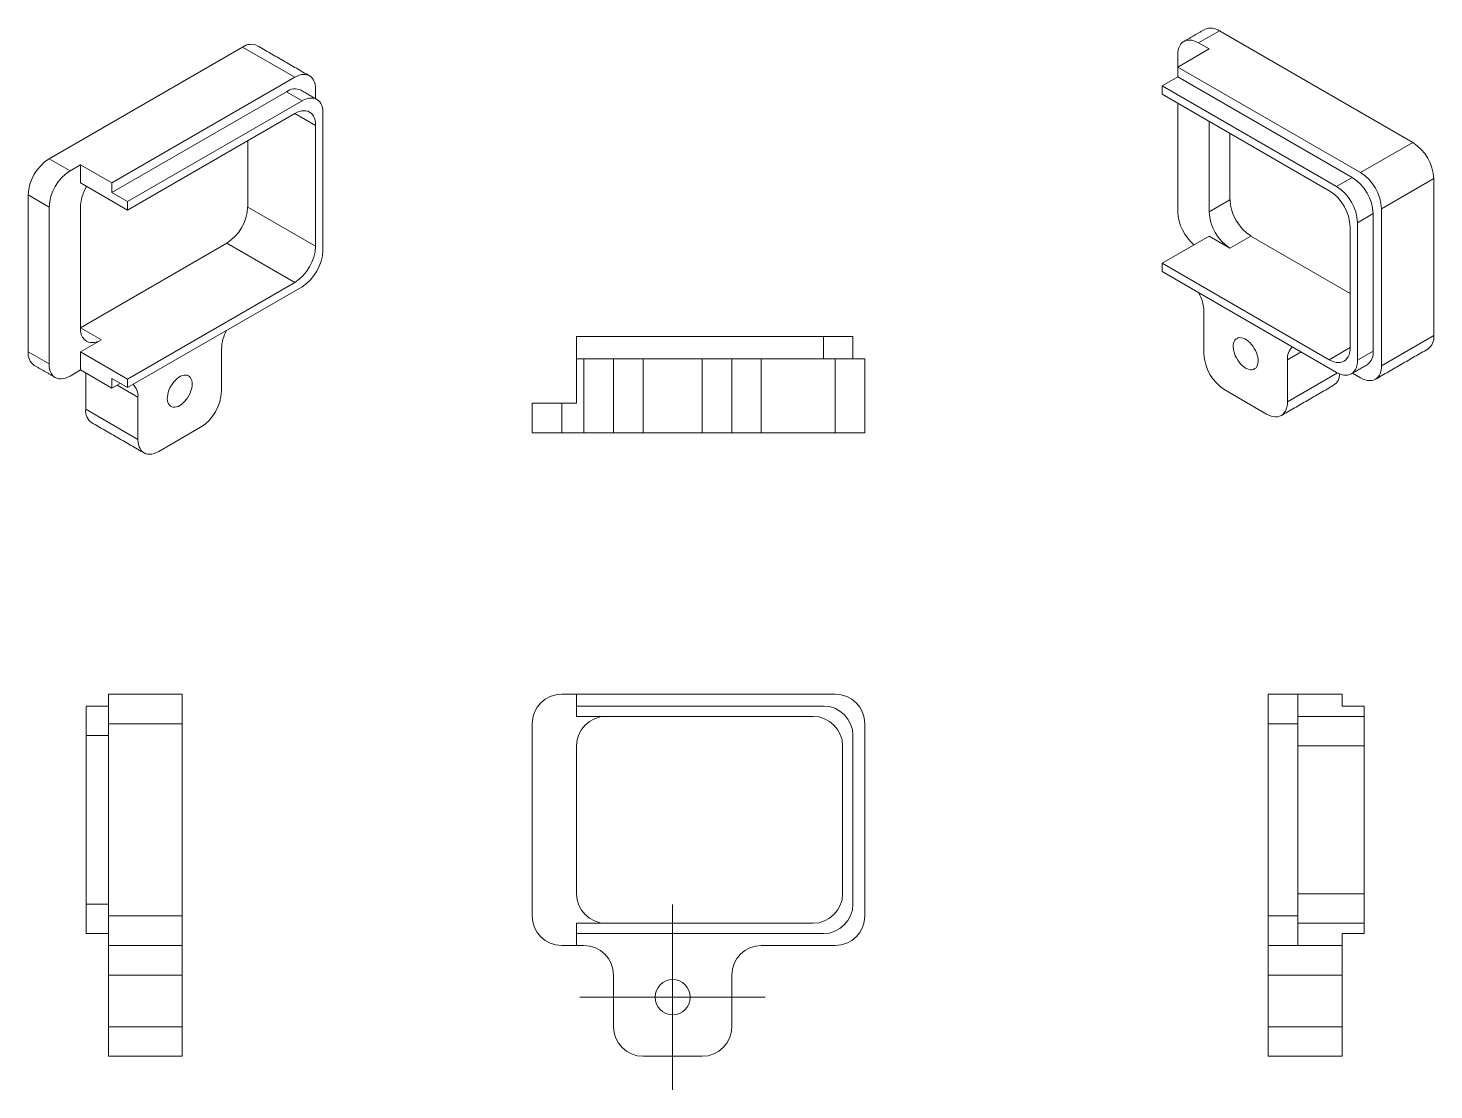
# Model space of a CAD drawing. Header units: millimetres. Extents: x 20 to 258, y 11 to 190.
import ezdxf

# ---------------------------------------------------------------- set-up
doc = ezdxf.new("R2010")
doc.units = ezdxf.units.MM

# ---------------------------------------------------------------- blocks, each defined once
blk = doc.blocks.new('SW_CENTERMARKSYMBOL_0')
at = {"color": 0, "linetype": 'Continuous', "lineweight": 0}
for p, q in [((0, 12.7), (0, 15.67815)), ((0, 0), (0, 12.7)), ((-12.7, 0), (-15.67815, 0)), ((0, 0), (-12.7, 0)), ((0, 0), (0, -12.7)), ((0, 0), (12.7, 0)), ((12.7, 0), (15.67815, 0)), ((0, -12.7), (0, -15.67815))]:
    blk.add_line(p, q, dxfattribs=at)

msp = doc.modelspace()

# ---------------------------------------------------------------- linework, layer by layer
at = {"color": 7, "linetype": 'Continuous', "lineweight": 15}
for p, q in [((221.61, 189.81), (218.08, 187.77)), ((254.31, 170.93), (221.61, 189.81)), ((56.36, 187.06), (23.65, 168.18)), ((65.19, 181.95), (56.36, 187.06)), ((219.84, 186.75), (214.54, 183.69)), ((214.54, 185.73), (214.54, 183.69)), ((219.84, 186.75), (218.08, 187.77)), ((214.54, 182.06), (214.54, 183.69)), ((245.48, 165.83), (214.54, 183.69)), ((65.19, 181.95), (34.26, 164.1)), ((211.89, 180.53), (214.54, 182.06)), ((244.06, 165.01), (214.54, 182.06)), ((63.78, 179.5), (34.26, 162.46)), ((66.43, 177.97), (63.78, 179.5)), ((68.73, 178.34), (68.73, 179.91)), ((211.89, 180.53), (211.89, 179.1)), ((241.41, 163.48), (211.89, 180.53)), ((211.89, 179.1), (240.17, 162.77)), ((66.43, 177.97), (36.91, 160.93)), ((214.54, 177.57), (214.54, 159.19)), ((36.91, 159.5), (65.19, 175.83)), ((68.73, 173.79), (65.19, 175.83)), ((68.73, 173.79), (68.73, 153.38)), ((69.97, 152.66), (69.97, 175.93)), ((219.84, 159.19), (219.84, 174.5)), ((57.24, 160.01), (57.24, 171.24)), ((223.38, 172.46), (223.38, 161.23)), ((245.48, 165.83), (254.31, 170.93)), ((23.65, 168.18), (27.19, 166.14)), ((28.95, 167.16), (27.19, 166.14)), ((28.95, 167.16), (34.26, 164.1)), ((28.95, 164.09), (28.95, 167.16)), ((28.95, 164.09), (36.91, 159.5)), ((34.26, 162.46), (34.26, 164.1)), ((241.41, 163.48), (244.06, 165.01)), ((257.85, 164.81), (249.01, 159.71)), ((257.85, 138.27), (257.85, 164.81)), ((23.65, 160.01), (20.12, 162.05)), ((20.12, 162.05), (20.12, 135.52)), ((36.91, 160.93), (34.26, 162.46)), ((23.65, 160.01), (23.65, 133.47)), ((28.95, 139.6), (28.95, 160.01)), ((36.91, 160.93), (36.91, 159.5)), ((57.24, 160.01), (68.73, 153.38)), ((219.84, 159.19), (223.38, 161.23)), ((249.01, 133.17), (249.01, 159.71)), ((247.6, 158.89), (244.95, 157.36)), ((244.95, 134.09), (244.95, 157.36)), ((247.6, 135.62), (247.6, 158.89)), ((219.84, 155.11), (211.89, 150.52)), ((223.38, 153.07), (219.84, 155.11)), ((226.91, 155.11), (223.38, 153.07)), ((226.91, 155.11), (243.71, 145.41)), ((243.71, 156.64), (243.71, 136.23)), ((28.95, 139.6), (53.7, 153.88)), ((65.19, 147.25), (53.7, 153.88)), ((211.89, 150.52), (211.89, 149.09)), ((240.17, 134.19), (211.89, 150.52)), ((211.89, 149.09), (241.41, 132.05)), ((65.19, 147.25), (36.91, 130.92)), ((36.91, 129.49), (66.43, 146.54)), ((218.96, 135.21), (218.96, 142.35)), ((28.95, 139.6), (32.49, 137.56)), ((112.86, 138.09), (154.61, 138.09)), ((112.86, 138.09), (112.86, 134.34)), ((154.61, 134.34), (154.61, 138.09)), ((154.61, 138.09), (159.61, 138.09)), ((159.61, 138.09), (159.61, 134.34)), ((249.01, 133.17), (257.85, 138.27)), ((32.49, 137.56), (28.95, 135.52)), ((52.82, 128.88), (52.82, 136.02)), ((240.17, 134.19), (243.71, 136.23)), ((244.95, 134.09), (247.6, 135.62)), ((20.12, 135.52), (23.65, 133.47)), ((28.95, 132.45), (28.95, 135.52)), ((28.95, 135.52), (36.91, 130.92)), ((112.86, 126.84), (112.86, 134.34)), ((112.86, 134.34), (114.11, 134.34)), ((114.11, 121.84), (114.11, 134.34)), ((114.11, 134.34), (119.11, 134.34)), ((119.11, 121.84), (119.11, 134.34)), ((119.11, 134.34), (124.11, 134.34)), ((124.11, 134.34), (124.11, 121.84)), ((134.11, 134.34), (124.11, 134.34)), ((134.11, 121.84), (134.11, 134.34)), ((134.11, 134.34), (139.11, 134.34)), ((139.11, 134.34), (139.11, 121.84)), ((139.11, 134.34), (144.11, 134.34)), ((144.11, 134.34), (144.11, 121.84)), ((144.11, 134.34), (156.61, 134.34)), ((156.61, 121.84), (156.61, 134.34)), ((156.61, 134.34), (161.61, 134.34)), ((161.61, 134.34), (161.61, 121.84)), ((235.4, 135.52), (233.1, 134.19)), ((233.1, 127.04), (233.1, 134.19)), ((27.19, 131.43), (28.95, 132.45)), ((28.95, 132.45), (34.26, 129.39)), ((29.84, 125.82), (29.84, 131.94)), ((34.26, 129.39), (34.26, 131.03)), ((36.91, 129.49), (34.26, 131.03)), ((36.91, 130.92), (36.91, 129.49)), ((233.1, 127.04), (241.59, 131.95)), ((244.11, 131.91), (245.48, 131.13)), ((34.26, 129.39), (35.14, 129.9)), ((38.68, 127.86), (35.14, 129.9)), ((229.57, 125), (222.5, 129.08)), ((38.68, 120.72), (38.68, 127.86)), ((105.36, 121.84), (105.36, 126.84)), ((105.36, 126.84), (110.36, 126.84)), ((110.36, 126.84), (110.36, 121.84)), ((110.36, 126.84), (112.86, 126.84)), ((29.84, 125.82), (38.68, 120.72)), ((49.28, 122.76), (42.21, 118.67)), ((110.36, 121.84), (105.36, 121.84)), ((110.36, 121.84), (114.11, 121.84)), ((119.11, 121.84), (114.11, 121.84)), ((124.11, 121.84), (119.11, 121.84)), ((124.11, 121.84), (134.11, 121.84)), ((139.11, 121.84), (134.11, 121.84)), ((144.11, 121.84), (139.11, 121.84)), ((144.11, 121.84), (156.61, 121.84)), ((161.61, 121.84), (156.61, 121.84)), ((33.68, 77.62), (46.18, 77.62)), ((33.68, 72.62), (33.68, 77.62)), ((46.18, 77.62), (46.18, 72.62)), ((112.86, 77.62), (110.36, 77.62)), ((156.61, 77.62), (112.86, 77.62)), ((112.86, 75.62), (112.86, 77.62)), ((229.84, 77.62), (234.84, 77.62)), ((229.84, 72.62), (229.84, 77.62)), ((234.84, 77.62), (234.84, 72.62)), ((234.84, 77.62), (242.34, 77.62)), ((242.34, 75.62), (242.34, 77.62)), ((29.93, 75.62), (33.68, 75.62)), ((29.93, 70.62), (29.93, 75.62)), ((154.61, 75.62), (112.86, 75.62)), ((112.86, 75.62), (112.86, 73.87)), ((112.86, 73.87), (152.86, 73.87)), ((234.84, 73.87), (246.09, 73.87)), ((246.09, 75.62), (242.34, 75.62)), ((246.09, 75.62), (246.09, 73.87)), ((246.09, 73.87), (246.09, 68.87)), ((33.68, 40.12), (33.68, 72.62)), ((46.18, 72.62), (33.68, 72.62)), ((46.18, 40.12), (46.18, 72.62)), ((105.36, 72.62), (105.36, 40.12)), ((161.61, 40.12), (161.61, 72.62)), ((229.84, 72.62), (229.84, 40.12)), ((234.84, 72.62), (229.84, 72.62)), ((234.84, 72.62), (234.84, 40.12)), ((29.93, 42.12), (29.93, 70.62)), ((33.68, 70.62), (29.93, 70.62)), ((159.61, 42.12), (159.61, 70.62)), ((112.86, 43.87), (112.86, 68.87)), ((157.86, 68.87), (157.86, 43.87)), ((246.09, 68.87), (234.84, 68.87)), ((246.09, 68.87), (246.09, 43.87)), ((234.84, 43.87), (246.09, 43.87)), ((246.09, 43.87), (246.09, 38.87)), ((29.93, 42.12), (33.68, 42.12)), ((29.93, 37.12), (29.93, 42.12)), ((33.68, 40.12), (46.18, 40.12)), ((33.68, 35.12), (33.68, 40.12)), ((46.18, 40.12), (46.18, 35.12)), ((152.86, 38.87), (112.86, 38.87)), ((112.86, 38.87), (112.86, 37.12)), ((229.84, 40.12), (234.84, 40.12)), ((229.84, 35.12), (229.84, 40.12)), ((234.84, 40.12), (234.84, 35.12)), ((234.84, 38.87), (246.09, 38.87)), ((246.09, 38.87), (246.09, 37.12)), ((33.68, 37.12), (29.93, 37.12)), ((112.86, 37.12), (154.61, 37.12)), ((112.86, 35.12), (112.86, 37.12)), ((246.09, 37.12), (242.34, 37.12)), ((242.34, 35.12), (242.34, 37.12)), ((46.18, 35.12), (33.68, 35.12)), ((33.68, 30.12), (33.68, 35.12)), ((46.18, 35.12), (46.18, 30.12)), ((110.36, 35.12), (112.86, 35.12)), ((112.86, 35.12), (114.11, 35.12)), ((144.11, 35.12), (156.61, 35.12)), ((234.84, 35.12), (229.84, 35.12)), ((229.84, 30.12), (229.84, 35.12)), ((234.84, 35.12), (242.34, 35.12)), ((242.34, 35.12), (242.34, 30.12)), ((46.18, 30.12), (33.68, 30.12)), ((33.68, 21.37), (33.68, 30.12)), ((46.18, 21.37), (46.18, 30.12)), ((119.11, 21.37), (119.11, 30.12)), ((139.11, 21.37), (139.11, 30.12)), ((242.34, 30.12), (229.84, 30.12)), ((229.84, 21.37), (229.84, 30.12)), ((242.34, 21.37), (242.34, 30.12)), ((33.68, 21.37), (46.18, 21.37)), ((33.68, 16.37), (33.68, 21.37)), ((46.18, 21.37), (46.18, 16.37)), ((229.84, 21.37), (242.34, 21.37)), ((229.84, 16.37), (229.84, 21.37)), ((242.34, 21.37), (242.34, 16.37)), ((46.18, 16.37), (33.68, 16.37)), ((134.11, 16.37), (124.11, 16.37)), ((242.34, 16.37), (229.84, 16.37))]:
    msp.add_line(p, q, dxfattribs=at)
at = {"color": 7, "linetype": 'Continuous', "lineweight": 15, "flags": 128}
for points in [[(218.08, 187.77), (217.68, 187.97), (217.29, 188.12), (216.91, 188.22), (216.54, 188.25), (216.19, 188.23), (215.87, 188.15), (215.58, 188.02), (215.31, 187.83), (215.08, 187.59), (214.89, 187.3), (214.74, 186.96), (214.63, 186.59), (214.56, 186.17), (214.54, 185.73)], [(68.73, 179.91), (68.71, 180.36), (68.64, 180.77), (68.53, 181.15), (68.38, 181.48), (68.19, 181.77), (67.96, 182.01), (67.69, 182.2), (67.4, 182.34), (67.08, 182.41), (66.73, 182.44), (66.36, 182.4), (65.98, 182.31), (65.59, 182.16), (65.19, 181.95)], [(69.97, 175.93), (69.94, 176.38), (69.88, 176.79), (69.77, 177.17), (69.62, 177.5), (69.43, 177.79), (69.2, 178.03), (68.93, 178.22), (68.64, 178.36), (68.31, 178.43), (67.97, 178.45), (67.6, 178.42), (67.22, 178.33), (66.83, 178.18), (66.43, 177.97)], [(65.19, 175.83), (65.59, 176.03), (65.98, 176.18), (66.36, 176.28), (66.73, 176.31), (67.08, 176.29), (67.4, 176.21), (67.69, 176.08), (67.96, 175.89), (68.19, 175.65), (68.38, 175.36), (68.53, 175.02), (68.64, 174.65), (68.71, 174.23), (68.73, 173.79)], [(32.49, 137.56), (32.09, 137.35), (31.7, 137.2), (31.32, 137.11), (30.96, 137.08), (30.61, 137.1), (30.29, 137.17), (29.99, 137.31), (29.73, 137.5), (29.5, 137.74), (29.3, 138.03), (29.15, 138.36), (29.04, 138.74), (28.98, 139.15), (28.95, 139.6)], [(226.03, 132.78), (226.32, 132.63), (226.61, 132.54), (226.89, 132.49), (227.15, 132.5), (227.38, 132.56), (227.6, 132.68), (227.78, 132.84), (227.92, 133.05), (228.03, 133.3), (228.1, 133.59), (228.14, 133.91), (228.13, 134.25), (228.07, 134.62), (227.98, 134.99), (227.85, 135.37), (227.69, 135.75), (227.49, 136.11), (227.27, 136.46), (227.02, 136.78), (226.75, 137.08), (226.47, 137.33), (226.18, 137.55), (225.88, 137.72), (225.59, 137.84), (225.31, 137.91), (225.04, 137.93), (224.79, 137.89), (224.57, 137.8), (224.37, 137.66), (224.21, 137.48), (224.08, 137.25), (223.99, 136.98), (223.94, 136.67), (223.93, 136.34), (223.96, 135.98), (224.03, 135.61), (224.14, 135.23), (224.28, 134.86), (224.47, 134.48), (224.68, 134.13), (224.91, 133.79), (225.17, 133.48), (225.45, 133.21), (225.74, 132.97), (226.03, 132.78)], [(243.71, 136.23), (243.69, 135.79), (243.62, 135.37), (243.51, 135), (243.36, 134.66), (243.17, 134.37), (242.94, 134.13), (242.67, 133.94), (242.38, 133.81), (242.05, 133.73), (241.71, 133.71), (241.34, 133.74), (240.96, 133.84), (240.57, 133.99), (240.17, 134.19)], [(23.65, 133.47), (23.67, 133.03), (23.74, 132.62), (23.85, 132.24), (24, 131.91), (24.19, 131.62), (24.42, 131.37), (24.69, 131.19), (24.98, 131.05), (25.31, 130.97), (25.65, 130.95), (26.02, 130.99), (26.4, 131.08), (26.79, 131.23), (27.19, 131.43)], [(241.41, 132.05), (241.81, 131.84), (242.2, 131.69), (242.58, 131.6), (242.94, 131.56), (243.29, 131.59), (243.61, 131.66), (243.91, 131.8), (244.17, 131.99), (244.4, 132.23), (244.6, 132.52), (244.75, 132.85), (244.86, 133.23), (244.92, 133.64), (244.95, 134.09)], [(245.48, 131.13), (245.87, 130.92), (246.26, 130.78), (246.64, 130.68), (247.01, 130.65), (247.36, 130.67), (247.68, 130.75), (247.98, 130.88), (248.24, 131.07), (248.47, 131.31), (248.66, 131.6), (248.81, 131.93), (248.92, 132.31), (248.99, 132.72), (249.01, 133.17)], [(45.75, 126.45), (46.04, 126.64), (46.33, 126.88), (46.61, 127.15), (46.86, 127.46), (47.1, 127.8), (47.31, 128.16), (47.49, 128.53), (47.64, 128.91), (47.75, 129.29), (47.82, 129.66), (47.85, 130.01), (47.84, 130.34), (47.79, 130.65), (47.7, 130.92), (47.57, 131.15), (47.41, 131.34), (47.21, 131.47), (46.99, 131.56), (46.74, 131.6), (46.47, 131.58), (46.19, 131.51), (45.9, 131.39), (45.6, 131.22), (45.31, 131.01), (45.03, 130.75), (44.76, 130.46), (44.51, 130.13), (44.29, 129.79), (44.09, 129.42), (43.92, 129.04), (43.8, 128.66), (43.71, 128.29), (43.65, 127.93), (43.64, 127.58), (43.67, 127.26), (43.75, 126.97), (43.86, 126.72), (44, 126.51), (44.18, 126.35), (44.39, 126.24), (44.63, 126.17), (44.89, 126.16), (45.17, 126.21), (45.46, 126.3), (45.75, 126.45)], [(35.14, 129.9), (35.54, 130.11), (35.72, 130.18)], [(229.57, 125), (229.96, 124.8), (230.35, 124.65), (230.73, 124.56), (231.1, 124.52), (231.45, 124.54), (231.77, 124.62), (232.07, 124.75), (232.33, 124.94), (232.56, 125.18), (232.75, 125.47), (232.9, 125.81), (233.01, 126.19), (233.08, 126.6), (233.1, 127.04)], [(38.68, 120.72), (38.7, 120.27), (38.77, 119.86), (38.88, 119.48), (39.03, 119.15), (39.22, 118.86), (39.45, 118.62), (39.71, 118.43), (40.01, 118.29), (40.33, 118.21), (40.68, 118.19), (41.05, 118.23), (41.43, 118.32), (41.82, 118.47), (42.21, 118.67)]]:
    msp.add_lwpolyline(points, dxfattribs=at)
at = {"color": 7, "linetype": 'Continuous', "lineweight": 15}
msp.add_circle((129.11, 26.37), 2.98, dxfattribs=at)
for centre, radius, start, end in [((220.14, 187.69), 2.59, 55.2808, 113.4087), ((57.81, 185.08), 2.46, 64.9178, 126.3926), ((65.24, 177.53), 2.46, 64.9178, 126.3926), ((250.21, 164.48), 7.64, 2.4534, 57.5466), ((27.75, 161.73), 7.64, 122.4534, 177.5466), ((31.29, 159.69), 7.64, 122.4534, 177.5466), ((239.96, 158.56), 7.64, 2.4534, 57.5466), ((241.37, 159.38), 7.64, 2.4534, 57.5466), ((36.26, 159.74), 7.31, 149.0454, 177.8532), ((236.07, 156.32), 7.64, 2.4534, 57.5466), ((237.31, 157.03), 7.64, 2.4534, 57.5466), ((49.6, 160.34), 7.64, 302.4534, 357.5466), ((231.02, 161.56), 7.64, 182.4534, 237.5466), ((222.36, 159.59), 7.83, 182.9334, 229.5521), ((227.48, 159.52), 7.64, 182.4534, 237.5466), ((61.09, 153.7), 7.64, 302.4534, 357.5466), ((62.33, 152.99), 7.64, 302.4534, 357.5466), ((211.98, 142.15), 6.98, 1.6236, 28.6), ((60.01, 135.77), 7.2, 151.8078, 177.9687), ((255.41, 138), 2.46, 304.916, 6.3962), ((235.63, 134.44), 2.54, 131.3986, 185.7535), ((245.15, 135.34), 2.46, 304.916, 6.3962), ((22.56, 135.24), 2.46, 173.6038, 235.084), ((226.6, 135.53), 7.64, 182.4534, 237.5466), ((239.59, 131.79), 2.34, 304.304, 0.0216), ((36, 128.06), 2.69, 355.7743, 47.0735), ((45.18, 129.21), 7.64, 302.4534, 357.5466), ((32.28, 125.54), 2.46, 173.6038, 235.084), ((110.36, 72.62), 5, 90, 180), ((156.61, 72.62), 5, 0, 90), ((117.86, 68.87), 5, 90, 180), ((152.86, 68.87), 5, 0, 90), ((154.61, 70.62), 5, 0, 90), ((117.86, 43.87), 5, 180, 270), ((152.86, 43.87), 5, 270, 0), ((154.61, 42.12), 5, 270, 0), ((110.36, 40.12), 5, 180, 270), ((156.61, 40.12), 5, 270, 0), ((114.11, 30.12), 5, 0, 90), ((144.11, 30.12), 5, 90, 180), ((124.11, 21.37), 5, 180, 270), ((134.11, 21.37), 5, 270, 0)]:
    msp.add_arc(centre, radius, start, end, dxfattribs=at)
for points in [[(219.11, 190.06), (215.58, 188.02)], [(67.69, 182.2), (58.86, 187.3)], [(68.93, 178.22), (66.28, 179.75)], [(247.98, 130.88), (256.81, 135.98)], [(21.15, 133.23), (24.69, 131.19)], [(243.91, 131.8), (246.56, 133.33)], [(232.07, 124.75), (240.9, 129.86)], [(30.87, 123.53), (39.71, 118.43)]]:
    msp.add_open_spline(points, degree=1, dxfattribs=at)

# ---------------------------------------------------------------- block references
at = {"color": 7, "linetype": 'Continuous', "lineweight": 0}
msp.add_blockref('SW_CENTERMARKSYMBOL_0', (129.11, 26.37), dxfattribs=at)

doc.saveas('drawing.dxf')
